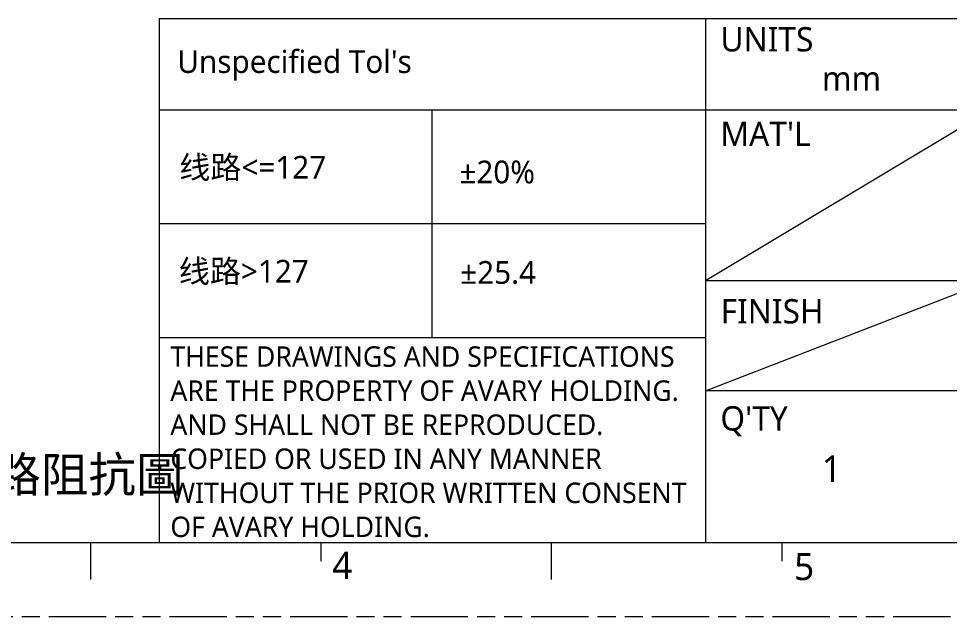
# Model space of a CAD drawing. Extents: x 726 to 4465, y 139 to 737.
# Drawn here: x 4073.3 to 4227.7, y 294 to 393.1 of the extents above; entities that cross this region are included whole.
import ezdxf

# ---------------------------------------------------------------- set-up
doc = ezdxf.new("R2010")
doc.units = 0
doc.linetypes.add('PHANTOM', pattern=[29.5, 9.5, -1.5, 3, -1.5, 3, -1.5, 9.5])
doc.layers.get('0').update_dxf_attribs({"lineweight": 5})
doc.layers.add('0PAPERF', color=2, linetype='PHANTOM', lineweight=5, plot=False)
doc.layers.add('DIM', color=3, linetype='Continuous', lineweight=5)
doc.layers.add('備註', color=1, linetype='Continuous', lineweight=5)
doc.layers.add('鵬鼎', color=5, linetype='Continuous')
doc.styles.get("Standard").update_dxf_attribs({"font": 'txt.shx'})

msp = doc.modelspace()

# ---------------------------------------------------------------- linework, layer by layer
at = {"color": 0}
for p, q in [((4096.58, 393.12), (4445.84, 393.12)), ((4096.58, 393.12), (4096.58, 306.28)), ((4187.2, 393.12), (4187.2, 306.28)), ((4096.58, 378.02), (4234.4, 378.02)), ((4141.89, 340.26), (4141.89, 378.02)), ((4187.2, 349.7), (4234.4, 378.02)), ((4096.58, 359.14), (4187.2, 359.14)), ((4187.2, 349.7), (4234.4, 349.7)), ((4187.2, 331.45), (4234.4, 349.7)), ((4096.58, 340.26), (4187.2, 340.26)), ((4326.9, 331.45), (4187.2, 331.45))]:
    msp.add_line(p, q, dxfattribs=at)
for p, q in [((3855.9, 306.28), (4445.96, 306.28)), ((4085.2, 306.28), (4085.2, 300.16)), ((4123.42, 306.28), (4123.42, 303.22)), ((4161.63, 306.28), (4161.63, 300.16)), ((4199.85, 306.28), (4199.85, 303.22))]:
    msp.add_line(p, q)
at = {"layer": '0PAPERF'}
msp.add_line((3838.32, 294.05), (4465.23, 294.05), dxfattribs=at)

# ---------------------------------------------------------------- texts
at = {"color": 0, "char_height": 4.0329, "attachment_point": 1}
for s, insert, width in [('{\\fMicrosoft JhengHei|b0|i0|c136|p0;UNITS}', (4189.69, 391.71), 18.7589), ('{\\fMicrosoft JhengHei|b0|i0|c136|p0;mm}', (4206.52, 385.22), 18.7589), ("{\\fMicrosoft JhengHei|b0|i0|c136|p0;MAT'L}", (4189.68, 376.02), 18.7589), ('{\\fMicrosoft JhengHei|b0|i0|c136|p0;FINISH}', (4189.72, 346.63), 18.7589), ("{\\fMicrosoft JhengHei|b0|i0|c136|p0;Q'TY}", (4189.68, 328.88), 13.8287)]:
    msp.add_mtext(s, dxfattribs=dict(at, insert=insert, width=width))
at = {"color": 3, "insert": (4098.46, 338.8), "char_height": 3.38611, "width": 87.3296, "attachment_point": 1}
msp.add_mtext('{\\fMicrosoft JhengHei|b0|i0|c136|p0;THESE DRAWINGS AND SPECIFICATIONS ARE THE PROPERTY OF AVARY HOLDING. AND SHALL NOT BE REPRODUCED. COPIED OR USED IN ANY MANNER WITHOUT THE PRIOR WRITTEN CONSENT OF AVARY HOLDING.}', dxfattribs=at)
at = {"layer": 'DIM', "linetype": 'Continuous', "insert": (3974.53, 335.5), "char_height": 5.779, "width": 148.4791, "attachment_point": 1}
msp.add_mtext('{\\fMicrosoft JhengHei|b1|i0|c136|p18;\\H1.56250x;\\C1;NOTES:}\\P{\\fMicrosoft JhengHei|b0|i0|c136|p18;阻抗線的線寬及公差詳見線路阻抗圖}', dxfattribs=at)
at = {"layer": 'DIM', "char_height": 4.4855, "width": 2.7309, "attachment_point": 1}
for s, insert in [('{\\fMicrosoft JhengHei|b0|i0|c136|p0;\\C0;4}', (4125.3, 304.75)), ('{\\fMicrosoft JhengHei|b0|i0|c136|p0;\\C0;5}', (4201.9, 304.55))]:
    msp.add_mtext(s, dxfattribs=dict(at, insert=insert))
at = {"layer": '備註', "color": 2, "lineweight": 0, "ltscale": 2, "insert": (4099.61, 387.89), "char_height": 3.7757, "attachment_point": 1}
msp.add_mtext("{\\fMicrosoft JhengHei|b0|i0|c136|p0;\\C0;Unspecified Tol's }", dxfattribs=at)
at = {"layer": '備註', "color": 2, "lineweight": 0, "ltscale": 2, "char_height": 3.7757, "attachment_point": 1, "bg_fill": 2}
for s, insert in [('{\\fMicrosoft JhengHei|b0|i0|c136|p0;\\C0;线路<=127}', (4099.94, 370.37)), ('{\\fMicrosoft JhengHei|b0|i0|c136|p0;\\C0;%%P20%}', (4146.4, 369.59)), ('{\\fMicrosoft JhengHei|b0|i0|c136|p2;\\C0;线路>127}', (4099.86, 353.14)), ('{\\fMicrosoft JhengHei|b0|i0|c136|p0;\\C0;%%P25.4}', (4146.54, 352.94))]:
    msp.add_mtext(s, dxfattribs=dict(at, insert=insert))
at = {"layer": '鵬鼎', "color": 0, "insert": (4206.5, 320.72), "char_height": 4.4124, "width": 4.3687, "attachment_point": 1}
msp.add_mtext('{\\fMicrosoft JhengHei|b0|i0|c136|p0;1}', dxfattribs=at)

doc.saveas('drawing.dxf')
